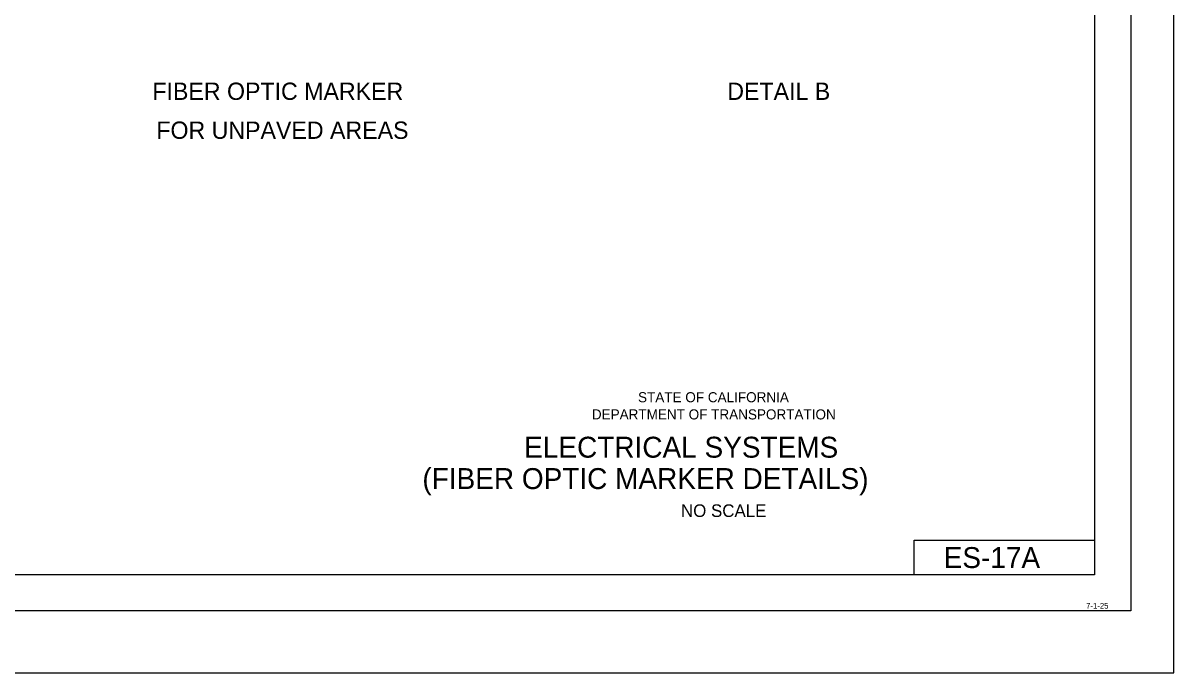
# Model space of a CAD drawing. Extents: x -893 to 867, y -474 to 712.
# Drawn here: x 69 to 867, y -474 to -23 of the extents above; entities that cross this region are included whole.
import ezdxf

# ---------------------------------------------------------------- set-up
doc = ezdxf.new("R2010")
doc.units = 0
for name, color, linetype in [('10 Sheet Format', 7, 'Continuous'), ('border_INSIDE-BORDER-anno', 7, 'Continuous'), ('border_PLOTTING-ELEMENTS', 7, 'Continuous'), ('border_rw_22x34_Cut_Lines', 7, 'Continuous'), ('border_SHEET', 7, 'Continuous'), ('border_WITHIN-BORDER-anno', 7, 'Continuous')]:
    doc.layers.add(name, color=color, linetype=linetype)

msp = doc.modelspace()

# ---------------------------------------------------------------- linework, layer by layer
at = {"layer": 'border_PLOTTING-ELEMENTS'}
for points in [[(-893.46, -474.04), (866.54, -474.04), (866.54, 711.96), (-893.46, 711.96)], [(-863.46, 668.96), (836.54, 668.96), (836.54, -431.04), (-863.46, -431.04)]]:
    msp.add_lwpolyline(points, close=True, dxfattribs=at)
at = {"layer": 'border_rw_22x34_Cut_Lines'}
msp.add_lwpolyline([(-863.46, 668.96), (836.54, 668.96), (836.54, -431.04), (-863.46, -431.04)], close=True, dxfattribs=at)
at = {"layer": 'border_SHEET'}
for p, q in [((811.54, 643.96), (811.54, -406.04)), ((686.51, -406.04), (686.51, -382.04)), ((686.51, -382.04), (811.51, -382.04)), ((811.54, -406.04), (-813.46, -406.04))]:
    msp.add_line(p, q, dxfattribs=at)

# ---------------------------------------------------------------- texts
at = {"layer": '10 Sheet Format'}
for s, p in [('FIBER OPTIC MARKER', (158.52, -76.77)), ('DETAIL B', (556.96, -76.77)), ('FOR UNPAVED AREAS', (161.26, -103.77))]:
    msp.add_text(s, height=12, dxfattribs=at).set_placement(p)
at = {"layer": 'border_INSIDE-BORDER-anno'}
for s, height, p in [('STATE OF CALIFORNIA', 7, (495.11, -286.38)), ('DEPARTMENT OF TRANSPORTATION', 7, (463.11, -298.28)), ('ELECTRICAL SYSTEMS', 14.5, (416.19, -324.78)), ('(FIBER OPTIC MARKER DETAILS)', 14.5, (345.64, -346.53)), ('NO SCALE', 8.75, (524.88, -365.9))]:
    msp.add_text(s, height=height, dxfattribs=at).set_placement(p)
at = {"layer": 'border_WITHIN-BORDER-anno'}
for s, height, p in [('ES-17A', 14.5, (706.94, -401.29)), ('7-1-25', 4, (805.67, -429.47))]:
    msp.add_text(s, height=height, dxfattribs=at).set_placement(p)

doc.saveas('drawing.dxf')
